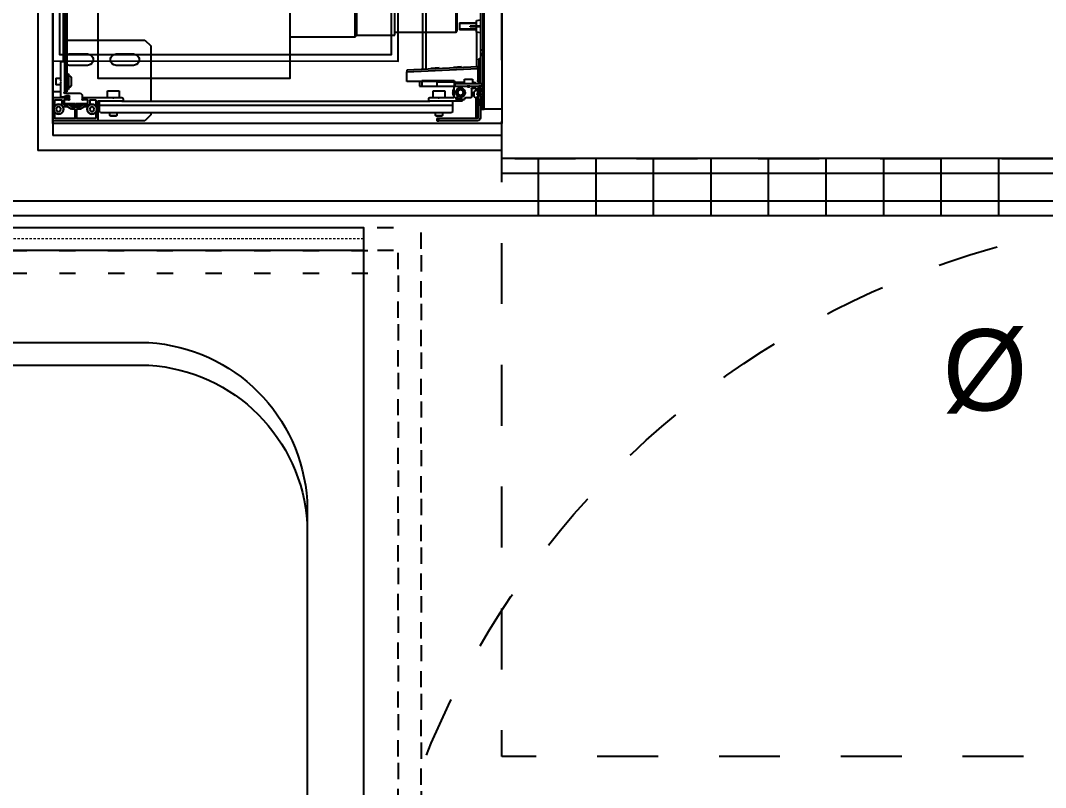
# Model space of a CAD drawing. Header units: centimetres. Extents: x 2648 to 12729, y 1890 to 6224.
# Drawn here: x 9875 to 9964.1, y 3986.7 to 4053.4 of the extents above; entities that cross this region are included whole.
import ezdxf

# ---------------------------------------------------------------- set-up
doc = ezdxf.new("R2010")
doc.units = ezdxf.units.CM
for name, pattern in [('Style de ligne -1', [0.41664, 0.20828, -0.20836]), ('Style de ligne -11', [0.347222, 0.20828, -0.138942]), ('Style de ligne -19', [0.166667, 0.055556, -0.111111]), ('Style de ligne -5', [0.20828, 0.069425, -0.138855]), ('VW-01', [0.41656, 0.20828, -0.20828])]:
    doc.linetypes.add(name, pattern=pattern)
for name, color, linetype in [('B aménagement intérieur', 252, 'Continuous'), ('B faience', 252, 'Style de ligne -11'), ('B Faux plafonds', 9, 'Continuous'), ('B Général', 252, 'Continuous'), ('C ANNOTATIONS-PMR', 252, 'Style de ligne -5'), ('C ANNOTATIONS-prestations', 252, 'Continuous'), ('D SURFACES-shab', 252, 'Continuous'), ('F REMPLISSAGE-vert clair', 252, 'Continuous'), ('F REMPLISSAGE-vert foncé', 252, 'Continuous'), ('F REMPLISSAGE-vert hachurÈ_Hatch', 252, 'Continuous'), ('F REMPLISSAGE-vert hachuré', 252, 'Continuous'), ('MTI900_Alu', 252, 'Continuous')]:
    doc.layers.add(name, color=color, linetype=linetype)
doc.layers.add('prlm-CHAUFF', color=4, linetype='Continuous', lineweight=25)
doc.styles.add('Eurostile (italic)', font='Eurostib.TTF')
pattern_1 = [(-90, (-1e-10, 1.6667), (-5, -3e-10), [])]

# ---------------------------------------------------------------- blocks, each defined once
blk = doc.blocks.new('B 80.Rond 150_PMR')
at = {"layer": 'B Général', "linetype": 'VW-01', "ltscale": 25.4}
blk.add_circle((0, 0), 75, dxfattribs=at)
at = {"layer": 'B Général', "insert": (-61.5, 0), "char_height": 7.059, "attachment_point": 5, "rotation": 90, "line_spacing_factor": 0.894142, "style": 'Eurostile (italic)'}
blk.add_mtext('Ø 150 PMR', dxfattribs=at)
blk = doc.blocks.new('B 80.WC-plan-PMR')
at = {"layer": 'B Général', "linetype": 'Style de ligne -1', "ltscale": 25.4, "flags": 128}
blk.add_lwpolyline([(-114.5, 112.5), (15.5, 112.5), (15.5, 32.5), (-114.5, 32.5)], close=True, dxfattribs=at)
blk = doc.blocks.new('B 80.Groupe-11-1')
at = {"layer": 'B Général', "linetype": 'Style de ligne -19', "ltscale": 25.4, "flags": 128}
for points in [[(-40, -40), (-40, 40), (40, 40), (40, -40)], [(-38, -38), (-38, 38), (38, 38), (38, -38)]]:
    blk.add_lwpolyline(points, close=True, dxfattribs=at)
blk = doc.blocks.new('B 80.Douche pointillée')
at = {"layer": 'B Général'}
blk.add_blockref('B 80.Groupe-11-1', (0, 0), dxfattribs=at)
blk = doc.blocks.new('B 80.Baignoire 75_170')
at = {"layer": 'B faience', "lineweight": 18, "flags": 128}
blk.add_lwpolyline([(-85, 38.5), (-85, -37.5), (86, -37.5)], dxfattribs=at)
at = {"layer": 'B Général', "linetype": 'Continuous', "flags": 128}
blk.add_lwpolyline([(-84, -36.5), (-84, 38.5), (86, 38.5), (86, -36.5)], close=True, dxfattribs=at)
blk.add_lwpolyline([(-74, -17.85), (-74, 19.85, -0.379059), (-60.25, 33.6), (62.5, 33.6, -0.377778), (76, 20.1), (76, -17.85, -0.374545), (62.25, -31.6), (-60.5, -31.6, -0.392593), (-74, -18.1)], format="xyb", close=True, dxfattribs=at)
at = {"layer": 'B Général'}
blk.add_blockref('B 80.Douche pointillée', (-44, 3.5), dxfattribs=at)
blk = doc.blocks.new('B 80.T3 BS 107 (2D)')
at = {"layer": 'F REMPLISSAGE-vert hachurÈ_Hatch', "linetype": 'Continuous'}
h = blk.add_hatch(dxfattribs=at)
h.set_pattern_fill('90-0_5 HYDROFUGE_0_5', color=256, angle=-180, style=0, pattern_type=2)
h.set_pattern_definition(pattern_1)
h.paths.add_polyline_path([(-272.296, 160.181), (-272.296, 161.481), (-410.284, 161.481), (-410.284, 160.181)])
h = blk.add_hatch(dxfattribs=at)
h.set_pattern_fill('90-0_5 HYDROFUGE_0_5', color=256, angle=-180, style=0, pattern_type=2)
h.set_pattern_definition(pattern_1)
h.paths.add_polyline_path([(-272.296, 157.781), (-272.296, 160.181), (-410.284, 160.181), (-410.284, 157.781)])
h = blk.add_hatch(dxfattribs=at)
h.set_pattern_fill('90-0_5 HYDROFUGE_0_5', color=256, angle=-180, style=0, pattern_type=2)
h.set_pattern_definition(pattern_1)
h.paths.add_polyline_path([(-272.296, 156.481), (-272.296, 157.781), (-410.284, 157.781), (-410.284, 156.481)])
at = {"layer": 'B Faux plafonds', "linetype": 'VW-01', "ltscale": 25.4, "flags": 128}
blk.add_lwpolyline([(-102.304, 328.507), (-102.306, 254.518), (-410.284, 254.51), (-410.284, 161.481), (-267.287, 161.481), (-267.287, 34.481), (-143.296, 34.481), (-143.296, 134.498), (-69.137, 134.498), (-69.243, 43.589), (-66.256, 43.589), (-66.256, 43.574), (78.302, 43.577), (78.302, 263.497), (63.302, 263.497), (63.304, 328.507)], close=True, dxfattribs=at)
at = {"layer": 'B Général', "linetype": 'Continuous'}
for p, q in [((-449.284, 254.51), (-449.284, 163.481)), ((-410.284, 163.481), (-449.284, 163.481)), ((-410.284, 161.481), (-410.284, 163.481)), ((-272.296, 161.481), (-410.284, 161.481)), ((-410.284, 156.481), (-498.296, 156.481)), ((-272.296, 156.481), (-410.284, 156.481)), ((-410.284, 156.481), (-410.284, 156.481))]:
    blk.add_line(p, q, dxfattribs=at)
at = {"layer": 'D SURFACES-shab', "lineweight": 18, "flags": 128}
for points in [[(-410.284, 254.51), (-272.296, 254.51), (-272.296, 161.481), (-410.284, 161.481)], [(-498.296, 156.481), (-272.296, 156.481), (-272.296, -55.349), (-498.296, -55.349)]]:
    blk.add_lwpolyline(points, close=True, dxfattribs=at)
at = {"layer": 'F REMPLISSAGE-vert clair'}
for p, q in [((-450.584, 254.51), (-450.584, 162.181)), ((-410.284, 162.181), (-450.584, 162.181)), ((-410.284, 157.781), (-498.296, 157.781))]:
    blk.add_line(p, q, dxfattribs=at)
at = {"layer": 'F REMPLISSAGE-vert foncé'}
for p, q in [((-450.584, 254.51), (-450.584, 162.181)), ((-410.284, 162.181), (-450.584, 162.181)), ((-410.284, 157.781), (-498.296, 157.781))]:
    blk.add_line(p, q, dxfattribs=at)
at = {"layer": 'F REMPLISSAGE-vert foncé', "linetype": 'Continuous'}
for p, q in [((-449.284, 254.51), (-449.284, 163.481)), ((-410.284, 163.481), (-449.284, 163.481)), ((-410.284, 156.481), (-498.296, 156.481))]:
    blk.add_line(p, q, dxfattribs=at)
at = {"layer": 'F REMPLISSAGE-vert hachuré', "linetype": 'Continuous'}
for p, q in [((-272.296, 161.481), (-410.284, 161.481)), ((-272.296, 156.481), (-410.284, 156.481))]:
    blk.add_line(p, q, dxfattribs=at)
at = {"layer": 'F REMPLISSAGE-vert hachuré'}
for p, q in [((-272.296, 160.181), (-410.284, 160.181)), ((-272.296, 157.781), (-410.284, 157.781))]:
    blk.add_line(p, q, dxfattribs=at)
at = {"layer": 'B Général'}
for name, p, rotation in [('B 80.WC-plan-PMR', (-394.784, 222.02), 180), ('B 80.Baignoire 75_170', (-460.796, 71.481), 270), ('B 80.Baignoire 75_170', (-460.784, 69.51), 270)]:
    blk.add_blockref(name, p, dxfattribs=dict(at, rotation=rotation))
at = {"layer": 'C ANNOTATIONS-PMR', "ltscale": 25.4, "rotation": 270}
blk.add_blockref('B 80.Rond 150_PMR', (-347.296, 81.481), dxfattribs=at)
blk = doc.blocks.new('B 80.G 100_80')
at = {"layer": 'B Général', "linetype": 'Continuous'}
blk.add_line((48.52, 43.75), (48.52, -43.75), dxfattribs=at)
at = {"layer": 'B Général', "linetype": 'Continuous', "flags": 128}
blk.add_lwpolyline([(9.5, -45), (9.5, 45), (48.52, 45), (48.52, -45)], close=True, dxfattribs=at)
at = {"layer": 'C ANNOTATIONS-prestations'}
for p, q in [((46.87, 43.75), (46.87, -43.75)), ((46.97, -43.75), (46.97, 43.75)), ((9.5, 42.25), (9.5, -42.25)), ((10.55, 41.05), (10.55, -41.05)), ((10.7, 41), (10.7, -41)), ((10.4, 39.6), (10.4, -39.6)), ((41.65, -40.287), (41.65, 1.325)), ((41.95, -40.274), (41.95, 1.325)), ((46.67, -34.5), (46.67, -38.6)), ((44.82, -36.25), (44.82, -36.85)), ((44.82, -36.25), (46.32, -36.25)), ((46.32, -36.311), (44.82, -36.311)), ((46.32, -36.05), (46.67, -35.98)), ((46.32, -36.55), (46.32, -36.05)), ((46.32, -36.789), (44.82, -36.789)), ((46.32, -36.85), (44.82, -36.85)), ((45.911, -36.55), (45.775, -36.55)), ((45.775, -36.6), (45.775, -36.55)), ((45.911, -36.6), (45.775, -36.6)), ((46.67, -36.55), (45.911, -36.55)), ((45.911, -36.6), (45.911, -36.55)), ((46.67, -36.6), (45.911, -36.6)), ((46.32, -37.05), (46.32, -36.6)), ((46.67, -37.12), (46.32, -37.05)), ((46.35, -40.074), (46.35, -37.056)), ((46.65, -37.116), (46.65, -39.35)), ((10.7, -37.75), (17.5, -37.75)), ((17.5, -37.75), (18, -38.25)), ((18, -38.25), (18, -43.05)), ((11, -38.95), (12.5, -38.95)), ((15, -38.95), (16.5, -38.95)), ((46.67, -38.6), (46.67, -38.932)), ((46.67, -38.6), (46.87, -38.6)), ((46.67, -38.932), (46.67, -39.067)), ((46.87, -38.932), (46.67, -38.932)), ((46.67, -39.067), (46.67, -41.4)), ((46.67, -39.067), (46.87, -39.067)), ((10.2, -41.3), (10.2, -39.63)), ((10.23, -39.6), (10.47, -39.6)), ((10.5, -39.63), (10.5, -42.29)), ((12.5, -39.95), (11, -39.95)), ((16.5, -39.95), (15, -39.95)), ((46.413, -40.071), (40.27, -40.35)), ((46.425, -40.07), (46.413, -40.071)), ((46.413, -40.071), (46.42, -40.221)), ((46.52, -39.45), (46.52, -39.65)), ((46.52, -39.65), (46.52, -41.05)), ((46.62, -39.65), (46.52, -39.65)), ((46.67, -39.35), (46.62, -39.35)), ((46.62, -39.65), (46.62, -39.35)), ((46.62, -39.65), (46.67, -39.65)), ((46.62, -41.05), (46.62, -39.65)), ((10.65, -41.05), (10.75, -40.95)), ((10.7, -40.67), (10.75, -40.67)), ((10.75, -40.67), (10.75, -42.03)), ((10.75, -40.67), (10.85, -40.67)), ((10.85, -40.67), (10.85, -42.03)), ((40.27, -40.5), (46.42, -40.221)), ((40.27, -40.35), (40.27, -40.5)), ((40.27, -41.351), (40.27, -40.5)), ((43.056, -40.173), (42.354, -40.205)), ((42.357, -40.255), (42.354, -40.205)), ((43.056, -40.173), (43.058, -40.223)), ((45.018, -40.084), (44.316, -40.116)), ((44.319, -40.166), (44.316, -40.116)), ((45.018, -40.084), (45.02, -40.134)), ((46.42, -40.221), (46.425, -40.22)), ((46.42, -40.221), (46.42, -41.25)), ((9.75, -41.05), (9.75, -41.65)), ((9.75, -41.05), (10.2, -41.05)), ((10.2, -41.65), (9.75, -41.65)), ((10.25, -41.35), (10.2, -41.3)), ((10.2, -41.4), (10.25, -41.35)), ((10.2, -42.67), (10.2, -41.4)), ((10.5, -41.05), (10.65, -41.05)), ((10.65, -41.65), (10.5, -41.65)), ((10.55, -41.65), (10.55, -42.25)), ((10.65, -41.65), (10.65, -41.05)), ((10.75, -41.75), (10.65, -41.65)), ((10.7, -41.7), (10.7, -42.25)), ((11.08, -41.025), (11.08, -41.675)), ((44.47, -41.36), (40.27, -41.351)), ((41.37, -41.353), (41.37, -41.75)), ((41.37, -41.75), (41.57, -41.75)), ((41.57, -41.25), (44.37, -41.25)), ((41.57, -41.25), (41.57, -41.75)), ((41.57, -41.75), (42.87, -41.75)), ((42.87, -41.4), (42.87, -41.75)), ((44.37, -41.4), (42.87, -41.4)), ((42.87, -41.75), (44.37, -41.75)), ((44.37, -41.25), (44.37, -41.4)), ((44.37, -41.4), (44.37, -41.55)), ((44.37, -41.4), (45.27, -41.4)), ((44.37, -41.55), (44.37, -41.75)), ((44.47, -41.55), (44.37, -41.55)), ((44.37, -41.75), (44.4, -41.75)), ((44.37, -42.72), (44.37, -41.78)), ((44.4, -41.75), (45.508, -41.75)), ((44.472, -41.4), (44.47, -41.36)), ((46.52, -41.55), (44.47, -41.55)), ((44.47, -41.75), (44.47, -41.55)), ((45.27, -41.15), (45.97, -41.15)), ((45.27, -41.55), (45.27, -41.15)), ((45.732, -41.75), (45.508, -41.75)), ((45.529, -41.759), (45.599, -41.829)), ((45.641, -41.829), (45.711, -41.759)), ((45.732, -41.75), (46.84, -41.75)), ((45.97, -41.15), (45.97, -41.55)), ((45.97, -41.4), (46.067, -41.4)), ((46.42, -41.25), (46.52, -41.25)), ((46.52, -41.05), (46.52, -41.25)), ((46.62, -41.05), (46.52, -41.05)), ((46.67, -41.05), (46.62, -41.05)), ((46.62, -41.35), (46.62, -41.05)), ((46.62, -41.35), (46.67, -41.35)), ((46.765, -41.65), (46.87, -41.65)), ((46.84, -41.75), (46.87, -41.75)), ((9.5, -42.78), (9.5, -42.25)), ((10.2, -42.25), (9.5, -42.25)), ((9.53, -42.75), (10.87, -42.75)), ((10.395, -42.7), (10.23, -42.7)), ((10.695, -42.601), (10.405, -42.698)), ((10.55, -42.25), (10.5, -42.25)), ((10.5, -42.35), (11.9, -42.35)), ((10.55, -42.25), (10.7, -42.25)), ((10.75, -42.03), (10.7, -42.03)), ((10.92, -42.6), (10.705, -42.6)), ((10.85, -42.03), (10.75, -42.03)), ((10.95, -42.92), (10.95, -42.63)), ((11.9, -42.35), (12.05, -42.5)), ((12.05, -42.5), (12.05, -42.92)), ((12.13, -42.75), (14.7, -42.75)), ((14.25, -42.15), (15.25, -42.15)), ((14.25, -42.75), (14.25, -42.15)), ((14.7, -42.75), (14.729, -42.779)), ((14.7, -42.75), (14.8, -42.75)), ((14.771, -42.779), (14.8, -42.75)), ((14.8, -42.75), (15.5, -42.75)), ((15.25, -42.15), (15.25, -42.75)), ((42.27, -42.75), (42.958, -42.75)), ((42.55, -42.15), (43.55, -42.15)), ((42.55, -42.75), (42.55, -42.15)), ((42.958, -42.75), (43.082, -42.75)), ((43.082, -42.75), (44.34, -42.75)), ((43.55, -42.15), (43.55, -42.75)), ((44.278, -42.2), (44.22, -42.3)), ((44.22, -42.3), (44.278, -42.4)), ((44.54, -42.87), (44.54, -42.74)), ((44.57, -42.71), (44.68, -42.71)), ((44.71, -42.68), (44.71, -42.657)), ((45.114, -41.95), (44.726, -41.95)), ((44.92, -42.729), (44.92, -42.76)), ((45.87, -41.98), (45.87, -42.66)), ((46.24, -41.95), (45.9, -41.95)), ((46.07, -42.27), (46.09, -42.25)), ((46.07, -42.63), (46.07, -42.27)), ((46.07, -42.293), (46.12, -42.293)), ((46.07, -42.607), (46.12, -42.607)), ((46.09, -42.65), (46.07, -42.63)), ((46.09, -42.65), (46.09, -42.25)), ((46.09, -42.25), (46.12, -42.25)), ((46.12, -42.65), (46.09, -42.65)), ((46.12, -42.654), (46.12, -42.246)), ((46.133, -42.221), (46.257, -42.134)), ((46.257, -42.766), (46.133, -42.679)), ((46.27, -42.109), (46.27, -41.98)), ((46.371, -42.429), (46.411, -42.388)), ((46.411, -42.512), (46.371, -42.471)), ((46.4, -41.98), (46.4, -42.252)), ((46.4, -42.25), (46.45, -42.25)), ((46.4, -42.293), (46.45, -42.293)), ((46.4, -42.607), (46.45, -42.607)), ((46.45, -42.65), (46.4, -42.65)), ((46.4, -42.827), (46.4, -42.653)), ((46.42, -42.28), (46.42, -42.367)), ((46.42, -42.533), (46.42, -42.625)), ((46.72, -41.95), (46.43, -41.95)), ((46.45, -41.95), (46.45, -42.15)), ((46.45, -42.15), (46.45, -44.5)), ((46.45, -42.15), (46.65, -42.15)), ((46.65, -42.15), (46.65, -41.95)), ((46.65, -42.15), (46.65, -44.5)), ((46.65, -42.595), (46.65, -42.31)), ((46.661, -42.249), (46.7, -42.21)), ((46.661, -42.287), (46.661, -42.249)), ((46.661, -42.65), (46.661, -42.618)), ((46.7, -42.69), (46.661, -42.65)), ((46.7, -42.15), (46.7, -42.251)), ((46.72, -42.15), (46.7, -42.15)), ((46.7, -42.654), (46.7, -42.826)), ((46.75, -41.98), (46.75, -42.12)), ((46.821, -42.429), (46.87, -42.379)), ((46.87, -42.521), (46.821, -42.471)), ((46.835, -42.486), (46.835, -42.414)), ((9.5, -44.72), (9.5, -42.78)), ((9.68, -43.467), (9.68, -42.96)), ((9.71, -42.93), (10.24, -42.93)), ((9.885, -43.55), (9.769, -43.75)), ((10.115, -43.55), (9.885, -43.55)), ((10.231, -43.75), (10.115, -43.55)), ((10.27, -42.96), (10.27, -43.306)), ((10.364, -43.53), (10.786, -43.53)), ((10.45, -42.98), (10.45, -43.32)), ((10.87, -42.95), (10.48, -42.95)), ((10.48, -43.35), (10.841, -43.35)), ((10.5, -43.27), (10.5, -42.98)), ((11.45, -43.3), (10.53, -43.3)), ((10.803, -43.535), (11.088, -43.725)), ((10.858, -43.355), (11.142, -43.545)), ((10.87, -42.95), (10.92, -42.95)), ((10.9, -42.78), (10.9, -42.92)), ((11.1, -43.377), (11.1, -43.3)), ((11.1, -43.377), (11.9, -43.377)), ((11.4, -43.55), (11.1, -43.377)), ((11.159, -43.55), (11.841, -43.55)), ((11.177, -43.3), (11.177, -43.421)), ((11.45, -43.3), (11.5, -43.25)), ((11.5, -43.25), (11.55, -43.3)), ((12.47, -43.3), (11.55, -43.3)), ((11.9, -43.377), (11.6, -43.55)), ((11.823, -43.3), (11.823, -43.421)), ((11.858, -43.545), (12.15, -43.35)), ((11.9, -43.3), (11.9, -43.377)), ((11.904, -43.73), (12.197, -43.535)), ((12.08, -42.95), (12.13, -42.95)), ((12.1, -42.92), (12.1, -42.78)), ((12.52, -42.95), (12.13, -42.95)), ((12.15, -43.35), (12.52, -43.35)), ((12.214, -43.53), (12.536, -43.53)), ((12.5, -42.98), (12.5, -43.27)), ((12.55, -43.32), (12.55, -42.98)), ((12.785, -43.55), (12.669, -43.75)), ((12.73, -43.28), (12.73, -42.96)), ((12.76, -42.93), (13.19, -42.93)), ((13.015, -43.55), (12.785, -43.55)), ((13.131, -43.75), (13.015, -43.55)), ((13.22, -42.96), (13.22, -43.467)), ((13.4, -43.08), (13.4, -44.72)), ((15.5, -43.05), (13.43, -43.05)), ((13.55, -43.4), (13.55, -43.05)), ((13.55, -43.4), (44.25, -43.4)), ((13.55, -43.95), (13.55, -43.4)), ((15.5, -43.05), (42.27, -43.05)), ((15.6, -42.85), (15.6, -42.95)), ((42.17, -42.95), (42.17, -42.85)), ((45.028, -43.05), (42.27, -43.05)), ((42.979, -42.759), (42.999, -42.779)), ((43.041, -42.779), (43.061, -42.759)), ((44.25, -43.4), (44.25, -43.05)), ((44.25, -43.95), (44.25, -43.4)), ((44.54, -42.854), (44.566, -42.9)), ((44.99, -42.9), (44.57, -42.9)), ((44.95, -42.79), (44.99, -42.79)), ((45.02, -42.82), (45.02, -42.87)), ((45.321, -42.769), (45.049, -43.041)), ((45.184, -42.906), (45.27, -42.906)), ((45.27, -42.906), (45.328, -42.806)), ((45.77, -42.76), (45.342, -42.76)), ((46.27, -44.52), (46.27, -42.791)), ((46.42, -42.855), (46.42, -44.45)), ((46.65, -43.42), (46.65, -42.885)), ((46.74, -43.45), (46.68, -43.45)), ((46.77, -42.98), (46.77, -43.42)), ((46.77, -43.78), (46.77, -42.98)), ((46.77, -42.98), (46.87, -42.98)), ((46.84, -42.95), (46.8, -42.95)), ((9.68, -44.54), (9.68, -44.033)), ((9.769, -43.75), (9.885, -43.95)), ((9.885, -43.95), (10.115, -43.95)), ((10.115, -43.95), (10.231, -43.75)), ((11.105, -43.73), (11.41, -43.73)), ((11.44, -44.54), (11.44, -43.76)), ((11.56, -43.76), (11.56, -44.54)), ((11.59, -43.73), (11.904, -43.73)), ((12.669, -43.75), (12.785, -43.95)), ((12.785, -43.95), (13.015, -43.95)), ((13.015, -43.95), (13.131, -43.75)), ((13.22, -44.033), (13.22, -44.54)), ((13.65, -44.05), (13.55, -43.95)), ((13.65, -44.05), (44.15, -44.05)), ((14.45, -44.3), (14.45, -44.05)), ((14.45, -44.3), (15.05, -44.3)), ((14.5, -44.35), (14.45, -44.3)), ((15, -44.35), (14.5, -44.35)), ((15.05, -44.3), (15, -44.35)), ((15.05, -44.05), (15.05, -44.3)), ((18, -44.25), (17.5, -44.75)), ((18, -44.05), (18, -44.25)), ((42.75, -44.3), (42.75, -44.05)), ((42.75, -44.3), (43.35, -44.3)), ((42.8, -44.35), (42.75, -44.3)), ((43.3, -44.35), (42.8, -44.35)), ((43.35, -44.3), (43.3, -44.35)), ((43.35, -44.05), (43.35, -44.3)), ((44.25, -43.95), (44.15, -44.05)), ((46.97, -43.78), (46.77, -43.78)), ((46.87, -43.75), (46.97, -43.75)), ((46.97, -43.75), (46.97, -43.78)), ((47.42, -43.75), (46.97, -43.75)), ((48.52, -43.75), (47.42, -43.75)), ((9.5, -44.75), (9.5, -44.72)), ((9.53, -44.75), (9.5, -44.75)), ((13.37, -44.75), (9.53, -44.75)), ((11.41, -44.57), (9.71, -44.57)), ((13.19, -44.57), (11.59, -44.57)), ((17.5, -44.75), (13.37, -44.75)), ((43.05, -44.55), (42.85, -44.55)), ((42.85, -44.55), (42.85, -44.75)), ((42.85, -44.75), (43.05, -44.75)), ((46.4, -44.55), (43.05, -44.55)), ((43.05, -44.75), (43.05, -44.55)), ((46.4, -44.75), (43.05, -44.75)), ((46.32, -44.55), (46.3, -44.55))]:
    blk.add_line(p, q, dxfattribs=at)
at = {"layer": 'C ANNOTATIONS-prestations', "flags": 128}
for points in [[(10.7, -39.05, -0.080612), (10.842, -38.976, -0.080612), (11, -38.95)], [(12.5, -38.95, -0.414214), (13, -39.45, -0.414214), (12.5, -39.95)], [(15, -39.95, -0.414214), (14.5, -39.45, -0.414214), (15, -38.95)], [(16.5, -38.95, -0.414214), (17, -39.45, -0.414214), (16.5, -39.95)], [(10.2, -39.63, -0.198912), (10.209, -39.609, -0.198912), (10.23, -39.6)], [(10.47, -39.6, -0.198912), (10.491, -39.609, -0.198912), (10.5, -39.63)], [(11, -39.95, -0.080612), (10.842, -39.924, -0.080612), (10.7, -39.85)], [(46.52, -39.97, -0.193016), (46.492, -40.039, -0.193016), (46.425, -40.07)], [(46.52, -39.45, -0.198912), (46.549, -39.379, -0.198912), (46.62, -39.35)], [(10.85, -40.827, -0.218554), (11.01, -40.873, -0.218554), (11.08, -41.025)], [(10.85, -40.826, -0.003145), (10.853, -40.826, -0.003145), (10.855, -40.826)], [(11.08, -41.675, -0.218554), (11.01, -41.827, -0.218554), (10.85, -41.873)], [(44.37, -41.78, -0.198912), (44.379, -41.759, -0.198912), (44.4, -41.75)], [(45.508, -41.75, -0.098491), (45.519, -41.752, -0.098491), (45.529, -41.759)], [(45.641, -41.829, -0.198912), (45.62, -41.837, -0.198912), (45.599, -41.829)], [(45.711, -41.759, -0.098491), (45.721, -41.752, -0.098491), (45.732, -41.75)], [(46.067, -41.4, -0.109774), (46.151, -41.419, -0.109774), (46.22, -41.472)], [(46.302, -41.55, -0.028434), (46.259, -41.513, -0.028434), (46.22, -41.472)], [(46.663, -41.445, -0.227222), (46.495, -41.406, -0.227222), (46.42, -41.25)], [(46.62, -41.35, -0.198912), (46.549, -41.321, -0.198912), (46.52, -41.25)], [(46.87, -41.4, -0.198912), (46.767, -41.647, -0.198912), (46.52, -41.75)], [(46.67, -41.4, -0.198912), (46.626, -41.506, -0.198912), (46.52, -41.55)], [(46.84, -41.75, -0.198912), (46.861, -41.759, -0.198912), (46.87, -41.78)], [(9.5, -42.78, -0.198912), (9.509, -42.759, -0.198912), (9.53, -42.75)], [(10.23, -42.7, -0.198912), (10.209, -42.691, -0.198912), (10.2, -42.67)], [(10.405, -42.698, -0.040241), (10.4, -42.7, -0.040241), (10.395, -42.7)], [(10.5, -42.35, -0.414214), (10.47, -42.32, -0.414214), (10.5, -42.29)], [(10.695, -42.601, -0.040241), (10.7, -42.6, -0.040241), (10.705, -42.6)], [(10.855, -41.873, -0.003145), (10.853, -41.874, -0.003145), (10.85, -41.874)], [(10.87, -42.75, -0.198912), (10.891, -42.759, -0.198912), (10.9, -42.78)], [(10.92, -42.6, -0.198912), (10.941, -42.609, -0.198912), (10.95, -42.63)], [(12.1, -42.78, -0.198912), (12.109, -42.759, -0.198912), (12.13, -42.75)], [(15.5, -42.75, -0.198912), (15.571, -42.779, -0.198912), (15.6, -42.85)], [(42.17, -42.85, -0.198912), (42.199, -42.779, -0.198912), (42.27, -42.75)], [(42.958, -42.75, -0.098491), (42.969, -42.752, -0.098491), (42.979, -42.759)], [(43.061, -42.759, -0.098491), (43.071, -42.752, -0.098491), (43.082, -42.75)], [(44.37, -42.646, -0.14145), (44.27, -42.3, -0.14145), (44.37, -41.954)], [(44.37, -42.54, -0.103148), (44.32, -42.3, -0.103148), (44.37, -42.06)], [(44.37, -42.72, -0.198912), (44.361, -42.741, -0.198912), (44.34, -42.75)], [(44.697, -42.632, -0.366532), (44.556, -42.134, -0.366532), (45.023, -41.913, -0.366532), (45.318, -42.338, -0.366532), (44.948, -42.699)], [(44.54, -42.74, -0.198912), (44.549, -42.719, -0.198912), (44.57, -42.71)], [(44.71, -42.68, -0.198912), (44.701, -42.701, -0.198912), (44.68, -42.71)], [(44.697, -42.632, -0.122946), (44.706, -42.643, -0.122946), (44.71, -42.657)], [(44.92, -42.7, -0.074153), (44.803, -42.683, -0.074153), (44.697, -42.632)], [(44.92, -42.729, -0.189855), (44.928, -42.708, -0.189855), (44.948, -42.699)], [(44.948, -42.699, -0.008728), (44.934, -42.7, -0.008728), (44.92, -42.7)], [(45.87, -42.66, -0.198912), (45.841, -42.731, -0.198912), (45.77, -42.76)], [(45.87, -41.98, -0.198912), (45.879, -41.959, -0.198912), (45.9, -41.95)], [(46.12, -42.246, -0.120588), (46.123, -42.232, -0.120588), (46.133, -42.221)], [(46.133, -42.679, -0.120588), (46.123, -42.668, -0.120588), (46.12, -42.654)], [(46.24, -41.95, -0.198912), (46.261, -41.959, -0.198912), (46.27, -41.98)], [(46.27, -42.109, -0.120588), (46.267, -42.123, -0.120588), (46.257, -42.134)], [(46.371, -42.471, -0.198912), (46.362, -42.45, -0.198912), (46.371, -42.429)], [(46.4, -41.98, -0.198912), (46.409, -41.959, -0.198912), (46.43, -41.95)], [(46.42, -42.28, -0.155096), (46.406, -42.269, -0.155096), (46.4, -42.252)], [(46.4, -42.653, -0.155096), (46.406, -42.636, -0.155096), (46.42, -42.625)], [(46.42, -42.367, -0.098491), (46.418, -42.378, -0.098491), (46.411, -42.388)], [(46.411, -42.512, -0.098491), (46.418, -42.522, -0.098491), (46.42, -42.533)], [(46.661, -42.249, -0.013224), (46.655, -42.25, -0.013224), (46.65, -42.25)], [(46.65, -42.31, -0.17724), (46.657, -42.291, -0.17724), (46.675, -42.28)], [(46.675, -42.625, -0.17724), (46.657, -42.614, -0.17724), (46.65, -42.595)], [(46.65, -42.65, -0.013224), (46.655, -42.65, -0.013224), (46.661, -42.65)], [(46.7, -42.251, -0.17724), (46.693, -42.27, -0.17724), (46.675, -42.28)], [(46.675, -42.625, -0.17724), (46.693, -42.635, -0.17724), (46.7, -42.654)], [(46.72, -41.95, -0.198912), (46.741, -41.959, -0.198912), (46.75, -41.98)], [(46.75, -42.12, -0.198912), (46.741, -42.141, -0.198912), (46.72, -42.15)], [(46.821, -42.471, -0.198912), (46.812, -42.45, -0.198912), (46.821, -42.429)], [(9.68, -42.96, -0.198912), (9.689, -42.939, -0.198912), (9.71, -42.93)], [(9.68, -43.47, -0.01196), (9.68, -43.469, -0.01196), (9.68, -43.467)], [(10.27, -43.306, -0.123554), (10.258, -43.354, -0.123554), (10.225, -43.39)], [(10.24, -42.93, -0.198912), (10.261, -42.939, -0.198912), (10.27, -42.96)], [(10.45, -42.98, -0.198912), (10.459, -42.959, -0.198912), (10.48, -42.95)], [(10.48, -43.35, -0.198912), (10.459, -43.341, -0.198912), (10.45, -43.32)], [(10.5, -42.98, -0.198912), (10.509, -42.959, -0.198912), (10.53, -42.95)], [(10.53, -43.3, -0.198912), (10.509, -43.291, -0.198912), (10.5, -43.27)], [(10.786, -43.53, -0.073633), (10.795, -43.531, -0.073633), (10.803, -43.535)], [(10.841, -43.35, -0.073633), (10.85, -43.351, -0.073633), (10.858, -43.355)], [(10.9, -42.92, -0.198912), (10.891, -42.941, -0.198912), (10.87, -42.95)], [(10.95, -42.92, -0.198912), (10.941, -42.941, -0.198912), (10.92, -42.95)], [(11.159, -43.55, -0.073633), (11.15, -43.549, -0.073633), (11.142, -43.545)], [(11.858, -43.545, -0.073633), (11.85, -43.549, -0.073633), (11.841, -43.55)], [(12.08, -42.95, -0.198912), (12.059, -42.941, -0.198912), (12.05, -42.92)], [(12.13, -42.95, -0.198912), (12.109, -42.941, -0.198912), (12.1, -42.92)], [(12.197, -43.535, -0.073633), (12.205, -43.531, -0.073633), (12.214, -43.53)], [(12.47, -42.95, -0.198912), (12.491, -42.959, -0.198912), (12.5, -42.98)], [(12.5, -43.27, -0.198912), (12.491, -43.291, -0.198912), (12.47, -43.3)], [(12.52, -42.95, -0.198912), (12.541, -42.959, -0.198912), (12.55, -42.98)], [(12.55, -43.32, -0.198912), (12.541, -43.341, -0.198912), (12.52, -43.35)], [(12.73, -42.96, -0.198912), (12.739, -42.939, -0.198912), (12.76, -42.93)], [(12.758, -43.349, -0.095961), (12.737, -43.317, -0.095961), (12.73, -43.28)], [(13.19, -42.93, -0.198912), (13.211, -42.939, -0.198912), (13.22, -42.96)], [(13.22, -43.467, -0.01196), (13.22, -43.469, -0.01196), (13.22, -43.47)], [(13.4, -43.08, -0.198912), (13.409, -43.059, -0.198912), (13.43, -43.05)], [(14.771, -42.779, -0.198912), (14.75, -42.787, -0.198912), (14.729, -42.779)], [(15.6, -42.95, -0.198912), (15.571, -43.021, -0.198912), (15.5, -43.05)], [(42.27, -43.05, -0.198912), (42.199, -43.021, -0.198912), (42.17, -42.95)], [(43.041, -42.779, -0.198912), (43.02, -42.787, -0.198912), (42.999, -42.779)], [(44.92, -42.9, -0.085942), (44.718, -42.865, -0.085942), (44.54, -42.764)], [(44.67, -42.9, -0.02871), (44.603, -42.867, -0.02871), (44.54, -42.827)], [(44.57, -42.9, -0.198912), (44.549, -42.891, -0.198912), (44.54, -42.87)], [(44.95, -42.79, -0.198912), (44.929, -42.781, -0.198912), (44.92, -42.76)], [(45.009, -42.893, -0.018566), (44.965, -42.898, -0.018566), (44.92, -42.9)], [(44.99, -42.79, -0.198912), (45.011, -42.799, -0.198912), (45.02, -42.82)], [(45.02, -42.87, -0.198912), (45.011, -42.891, -0.198912), (44.99, -42.9)], [(45.049, -43.041, -0.098491), (45.039, -43.048, -0.098491), (45.028, -43.05)], [(45.379, -42.76, -0.041018), (45.298, -42.829, -0.041018), (45.207, -42.883)], [(45.321, -42.769, -0.098491), (45.331, -42.762, -0.098491), (45.342, -42.76)], [(46.257, -42.766, -0.120588), (46.267, -42.777, -0.120588), (46.27, -42.791)], [(46.42, -42.855, -0.155096), (46.406, -42.844, -0.155096), (46.4, -42.827)], [(46.65, -42.885, -0.17724), (46.657, -42.866, -0.17724), (46.675, -42.855)], [(46.68, -43.45, -0.198912), (46.659, -43.441, -0.198912), (46.65, -43.42)], [(46.7, -42.826, -0.17724), (46.693, -42.845, -0.17724), (46.675, -42.855)], [(46.77, -43.42, -0.198912), (46.761, -43.441, -0.198912), (46.74, -43.45)], [(46.77, -42.98, -0.198912), (46.779, -42.959, -0.198912), (46.8, -42.95)], [(46.87, -42.92, -0.198912), (46.861, -42.941, -0.198912), (46.84, -42.95)], [(9.68, -44.033, -0.01196), (9.68, -44.031, -0.01196), (9.68, -44.03)], [(11.105, -43.73, -0.073633), (11.096, -43.729, -0.073633), (11.088, -43.725)], [(11.41, -43.73, -0.198912), (11.431, -43.739, -0.198912), (11.44, -43.76)], [(11.56, -43.76, -0.198912), (11.569, -43.739, -0.198912), (11.59, -43.73)], [(13.22, -44.03, -0.01196), (13.22, -44.031, -0.01196), (13.22, -44.033)], [(46.3, -44.55, -0.198912), (46.279, -44.541, -0.198912), (46.27, -44.52)], [(46.42, -44.45, -0.198912), (46.391, -44.521, -0.198912), (46.32, -44.55)], [(46.65, -44.5, -0.198912), (46.577, -44.677, -0.198912), (46.4, -44.75)], [(46.45, -44.5, -0.198912), (46.435, -44.535, -0.198912), (46.4, -44.55)], [(9.53, -44.75, -0.198912), (9.509, -44.741, -0.198912), (9.5, -44.72)], [(9.71, -44.57, -0.198912), (9.689, -44.561, -0.198912), (9.68, -44.54)], [(11.44, -44.54, -0.198912), (11.431, -44.561, -0.198912), (11.41, -44.57)], [(11.59, -44.57, -0.198912), (11.569, -44.561, -0.198912), (11.56, -44.54)], [(13.22, -44.54, -0.198912), (13.211, -44.561, -0.198912), (13.19, -44.57)], [(13.4, -44.72, -0.198912), (13.391, -44.741, -0.198912), (13.37, -44.75)]]:
    blk.add_lwpolyline(points, format="xyb", dxfattribs=at)
at = {"layer": 'C ANNOTATIONS-prestations'}
for centre, radius in [((44.92, -42.3), 0.35), ((44.92, -42.3), 0.3), ((44.92, -42.3), 0.25), ((10, -43.75), 0.425), ((12.9, -43.75), 0.425)]:
    blk.add_circle(centre, radius, dxfattribs=at)
for points, knots in [([(46.425, -40.22), (46.423, -40.181), (46.422, -40.129), (46.422, -40.102), (46.422, -40.083), (46.423, -40.074), (46.424, -40.072), (46.424, -40.07), (46.424, -40.07), (46.424, -40.07), (46.425, -40.07)], [0, 0, 0, 1, 2, 3, 4, 5, 6, 7, 7, 8, 8, 8]), ([(46.52, -39.97), (46.52, -40.004), (46.513, -40.068), (46.501, -40.117), (46.491, -40.146), (46.48, -40.171), (46.467, -40.191), (46.457, -40.203), (46.447, -40.212), (46.433, -40.219), (46.426, -40.22), (46.425, -40.22), (46.425, -40.22)], [0, 0, 0, 1, 2, 3, 4, 5, 6, 7, 8, 9, 9, 10, 10, 10])]:
    blk.add_open_spline(points, degree=2, knots=knots, dxfattribs=at)
blk = doc.blocks.new('xi.uta-yzen-d')
at = {"layer": 'prlm-CHAUFF', "ltscale": 50}
for p, q in [((20.9, 35.02), (36.5, 35.02)), ((21, 35.12), (36.4, 35.12)), ((36.5, 29.72), (36.5, 35.02)), ((36.75, 29.72), (20.65, 29.72)), ((36.75, 26.42), (36.75, 29.72)), ((36.9, 26.27), (20.5, 26.27)), ((36.75, 26.42), (20.65, 26.42)), ((36.9, 26.27), (36.75, 26.42)), ((36.9, 20.62), (36.9, 26.27))]:
    blk.add_line(p, q, dxfattribs=at)
for points in [[(0, 30), (0, 0), (39, 0), (39, 30)], [(0.571, 29.429), (0.571, 0.571), (38.429, 0.571), (38.429, 29.429)], [(-40.5, 20.62), (-40.5, 3.9), (40.5, 3.9), (40.5, 20.62)]]:
    blk.add_lwpolyline(points, close=True, dxfattribs=at)
blk.add_arc((36.4, 35.02), 0.1, 0, 90, dxfattribs=at)
blk = doc.blocks.new('B 70.MTI900_Alu_390')
at = {"layer": 'MTI900_Alu', "color": 1, "linetype": 'Continuous'}
for p, q in [((-4.225, 0), (4.225, 0)), ((4.278, 0), (4.225, 0)), ((4.225, -0.07), (4.225, 0)), ((4.472, 0), (4.278, 0)), ((4.475, 0), (4.472, 0)), ((4.475, -0.003), (4.475, 0)), ((3.96, -0.073), (3.96, -0.097)), ((4.13, -0.07), (3.963, -0.07)), ((4.105, -0.025), (4.165, -0.025)), ((4.105, -0.025), (4.105, -0.07)), ((4.135, -0.075), (4.13, -0.07)), ((4.14, -0.07), (4.135, -0.075)), ((4.267, -0.07), (4.14, -0.07)), ((4.165, -0.07), (4.165, -0.025)), ((4.27, -0.0895), (4.27, -0.073)), ((4.275, -0.003), (4.275, -0.137)), ((4.293, -0.021), (4.293, -0.074)), ((4.3467, -0.018), (4.296, -0.018)), ((4.296, -0.077), (4.3306, -0.077)), ((4.353, -0.0864), (4.353, -0.1286)), ((4.355, -0.0385), (4.375, -0.0269)), ((4.355, -0.0615), (4.355, -0.0385)), ((4.375, -0.0731), (4.355, -0.0615)), ((4.375, -0.0269), (4.395, -0.0385)), ((4.395, -0.0615), (4.375, -0.0731)), ((4.395, -0.0385), (4.395, -0.0615)), ((4.454, -0.018), (4.4033, -0.018)), ((4.457, -0.191), (4.457, -0.021)), ((4.475, -0.387), (4.475, -0.003)), ((-4.105, -0.105), (4.105, -0.105)), ((-4.1, -0.12), (4.1, -0.12)), ((-3.96, -0.09), (3.96, -0.09)), ((3.775, -0.12), (3.775, -0.8)), ((3.895, -0.15), (3.895, -0.3)), ((3.963, -0.1), (4.229, -0.1)), ((3.995, -0.3), (3.995, -0.15)), ((4.067, -0.12), (4.067, -0.125)), ((4.067, -0.125), (4.203, -0.125)), ((4.067, -0.125), (4.067, -0.135)), ((4.067, -0.135), (4.203, -0.135)), ((4.105, -0.115), (4.095, -0.125)), ((4.1025, -0.158), (4.1675, -0.158)), ((4.105, -0.1), (4.105, -0.115)), ((4.165, -0.115), (4.105, -0.115)), ((4.165, -0.115), (4.165, -0.1)), ((4.165, -0.105), (4.225, -0.105)), ((4.175, -0.125), (4.165, -0.115)), ((4.17, -0.12), (4.225, -0.12)), ((4.203, -0.125), (4.203, -0.12)), ((4.203, -0.135), (4.203, -0.125)), ((4.225, -0.105), (4.225, -0.1)), ((4.225, -0.105), (4.225, -0.12)), ((4.235, -0.1), (4.235, -0.24)), ((4.26, -0.142), (4.26, -0.1205)), ((4.2602, -0.1195), (4.2698, -0.0905)), ((4.292, -0.145), (4.263, -0.145)), ((4.278, -0.14), (4.292, -0.14)), ((4.295, -0.137), (4.295, -0.098)), ((4.295, -0.137), (4.295, -0.142)), ((4.298, -0.095), (4.332, -0.095)), ((4.327, -0.1), (4.298, -0.1)), ((4.33, -0.195), (4.33, -0.103)), ((4.3377, -0.16), (4.33, -0.16)), ((4.33, -0.1677), (4.3421, -0.1677)), ((4.335, -0.098), (4.335, -0.1341)), ((4.3355, -0.1358), (4.3545, -0.1642)), ((4.3377, -0.16), (4.3377, -0.24)), ((4.355, -0.19), (4.3377, -0.16)), ((4.3535, -0.1303), (4.3725, -0.1588)), ((4.355, -0.1659), (4.355, -0.2341)), ((4.373, -0.1605), (4.373, -0.191)), ((4.235, -0.24), (4.25, -0.255)), ((4.25, -0.255), (4.292, -0.255)), ((4.275, -0.263), (4.275, -0.52)), ((4.292, -0.26), (4.278, -0.26)), ((4.295, -0.258), (4.295, -0.263)), ((4.295, -0.302), (4.295, -0.263)), ((4.33, -0.195), (4.325, -0.2)), ((4.325, -0.2), (4.33, -0.205)), ((4.33, -0.297), (4.33, -0.205)), ((4.33, -0.2323), (4.3421, -0.2323)), ((4.33, -0.24), (4.3377, -0.24)), ((4.3545, -0.2358), (4.335, -0.265)), ((4.335, -0.265), (4.335, -0.302)), ((4.3377, -0.24), (4.355, -0.21)), ((4.373, -0.2404), (4.3535, -0.2697)), ((4.373, -0.209), (4.373, -0.2404)), ((4.454, -0.194), (4.376, -0.194)), ((4.376, -0.206), (4.454, -0.206)), ((4.457, -0.369), (4.457, -0.209)), ((4.293, -0.326), (4.293, -0.369)), ((4.328, -0.323), (4.296, -0.323)), ((4.298, -0.3), (4.327, -0.3)), ((4.332, -0.305), (4.298, -0.305)), ((4.353, -0.2714), (4.353, -0.3036)), ((4.355, -0.3285), (4.375, -0.3169)), ((4.355, -0.3515), (4.355, -0.3285)), ((4.375, -0.3631), (4.355, -0.3515)), ((4.375, -0.3169), (4.395, -0.3285)), ((4.395, -0.3515), (4.375, -0.3631)), ((4.395, -0.3285), (4.395, -0.3515)), ((4.296, -0.372), (4.3467, -0.372)), ((4.305, -0.6), (4.305, -0.393)), ((4.34, -0.405), (4.305, -0.405)), ((4.308, -0.39), (4.472, -0.39)), ((4.34, -0.405), (4.34, -3.475)), ((4.395, -0.405), (4.34, -0.405)), ((4.405, -0.415), (4.395, -0.405)), ((4.4033, -0.372), (4.454, -0.372)), ((4.405, -0.415), (4.405, -3.465)), ((4.475, -0.8), (4.475, -0.387)), ((4.215, -0.475), (4.215, -0.575)), ((4.275, -0.475), (4.215, -0.475)), ((4.275, -0.52), (4.2779, -0.5229)), ((4.275, -0.52), (4.275, -0.53)), ((4.2779, -0.5271), (4.275, -0.53)), ((4.275, -0.53), (4.275, -0.6)), ((4.43, -0.495), (4.405, -0.495)), ((4.43, -0.495), (4.43, -0.555)), ((4.435, -0.5), (4.43, -0.495)), ((4.435, -0.55), (4.435, -0.5)), ((3.895, -0.55), (3.895, -0.7)), ((3.995, -0.7), (3.995, -0.55)), ((4.215, -0.575), (4.275, -0.575)), ((4.285, -0.61), (4.295, -0.61)), ((4.305, -0.6), (4.305, -3.277)), ((4.405, -0.555), (4.43, -0.555)), ((4.43, -0.555), (4.435, -0.55)), ((3.775, -0.8), (3.825, -0.85)), ((4.425, -0.85), (4.475, -0.8)), ((3.825, -0.85), (4.305, -0.85)), ((4.405, -0.85), (4.425, -0.85)), ((4.0071, -3.6913), (4.035, -3.077)), ((4.05, -3.077), (4.0221, -3.692)), ((4.035, -3.077), (4.05, -3.077)), ((4.1351, -3.077), (4.05, -3.077)), ((4.136, -3.497), (4.1351, -3.077)), ((4.1353, -3.187), (4.175, -3.187)), ((4.175, -3.187), (4.175, -3.207)), ((4.0287, -3.215), (-0.1325, -3.215)), ((4.0274, -3.245), (-0.1325, -3.245)), ((4.0173, -3.3556), (4.0205, -3.2854)), ((4.0255, -3.2857), (4.0205, -3.2854)), ((4.125, -3.207), (4.125, -3.487)), ((4.125, -3.207), (4.175, -3.207)), ((4.175, -3.207), (4.175, -3.337)), ((4.275, -3.277), (4.275, -3.3458)), ((4.295, -3.267), (4.285, -3.267)), ((4.305, -3.5528), (4.305, -3.277)), ((4.0173, -3.3556), (4.0223, -3.3558)), ((4.14, -3.337), (4.175, -3.337)), ((4.14, -3.487), (4.14, -3.337)), ((4.175, -3.337), (4.175, -3.487)), ((4.215, -3.305), (4.215, -3.405)), ((4.275, -3.305), (4.215, -3.305)), ((4.275, -3.3458), (4.275, -3.3582)), ((4.275, -3.3582), (4.275, -3.484)), ((4.2759, -3.3479), (4.2779, -3.3499)), ((4.2779, -3.3541), (4.2759, -3.3561)), ((4.43, -3.325), (4.405, -3.325)), ((4.43, -3.325), (4.43, -3.385)), ((4.435, -3.33), (4.43, -3.325)), ((4.43, -3.385), (4.435, -3.38)), ((4.435, -3.38), (4.435, -3.33)), ((4.455, -3.355), (4.455, -3.335)), ((4.455, -3.335), (4.475, -3.335)), ((4.455, -3.69), (4.455, -3.355)), ((4.475, -3.355), (4.455, -3.355)), ((4.475, -3.335), (4.475, -3.355)), ((4.475, -3.69), (4.475, -3.355)), ((4.215, -3.405), (4.275, -3.405)), ((4.22, -3.4778), (4.23, -3.472)), ((4.23, -3.472), (4.24, -3.4778)), ((4.395, -3.475), (4.405, -3.465)), ((4.405, -3.385), (4.43, -3.385)), ((3.625, -3.532), (3.685, -3.532)), ((3.625, -3.532), (3.625, -3.682)), ((3.6311, -3.682), (3.6311, -3.532)), ((3.6789, -3.682), (3.6789, -3.532)), ((3.685, -3.682), (3.685, -3.532)), ((4.0084, -3.5518), (4.0116, -3.4816)), ((4.0084, -3.5518), (4.0134, -3.552)), ((4.0166, -3.4819), (4.0116, -3.4816)), ((4.125, -3.487), (4.14, -3.487)), ((4.14, -3.4972), (4.136, -3.497)), ((4.14, -3.487), (4.155, -3.487)), ((4.14, -3.487), (4.14, -3.577)), ((4.155, -3.487), (4.175, -3.487)), ((4.155, -3.497), (4.155, -3.487)), ((4.155, -3.702), (4.155, -3.497)), ((4.175, -3.497), (4.155, -3.497)), ((4.175, -3.487), (4.175, -3.49)), ((4.175, -3.49), (4.175, -3.6008)), ((4.272, -3.487), (4.178, -3.487)), ((4.195, -3.5614), (4.195, -3.5226)), ((4.268, -3.521), (4.2657, -3.521)), ((4.271, -3.507), (4.271, -3.518)), ((4.2729, -3.542), (4.276, -3.542)), ((4.287, -3.504), (4.274, -3.504)), ((4.2769, -3.5821), (4.3041, -3.5549)), ((4.279, -3.545), (4.279, -3.549)), ((4.282, -3.552), (4.287, -3.552)), ((4.2854, -3.504), (4.29, -3.5066)), ((4.29, -3.549), (4.29, -3.507)), ((4.34, -3.475), (4.305, -3.475)), ((4.395, -3.475), (4.34, -3.475)), ((3.655, -3.6411), (3.655, -3.6275)), ((3.66, -3.6275), (3.655, -3.6275)), ((3.655, -3.717), (3.655, -3.6411)), ((3.66, -3.6411), (3.655, -3.6411)), ((3.66, -3.6411), (3.66, -3.6275)), ((3.66, -3.717), (3.66, -3.6411)), ((4.115, -3.577), (4.115, -3.647)), ((4.155, -3.577), (4.115, -3.577)), ((4.115, -3.647), (4.155, -3.647)), ((4.14, -3.647), (4.14, -3.6567)), ((4.175, -3.6232), (4.175, -3.6008)), ((4.175, -3.6232), (4.175, -3.734)), ((4.1759, -3.6029), (4.1829, -3.6099)), ((4.1829, -3.6141), (4.1759, -3.6211)), ((4.195, -3.674), (4.195, -3.64)), ((4.198, -3.637), (4.266, -3.637)), ((4.276, -3.627), (4.276, -3.5842)), ((4.2906, -3.577), (4.2806, -3.5828)), ((4.2906, -3.5684), (4.2906, -3.577)), ((-4.375, -3.737), (4.375, -3.737)), ((3.45, -3.717), (3.86, -3.717)), ((3.605, -3.682), (3.598, -3.717)), ((3.655, -3.682), (3.605, -3.682)), ((3.705, -3.682), (3.66, -3.682)), ((3.712, -3.717), (3.705, -3.682)), ((4.0074, -3.685), (3.7056, -3.685)), ((3.7116, -3.715), (3.935, -3.715)), ((3.86, -3.717), (3.8932, -3.717)), ((3.86, -3.717), (3.86, -3.737)), ((3.8932, -3.717), (3.9067, -3.717)), ((3.8932, -3.737), (3.8932, -3.717)), ((3.9067, -3.717), (4.14, -3.717)), ((3.9067, -3.717), (3.9067, -3.737)), ((3.935, -3.717), (3.935, -3.712)), ((3.965, -3.712), (3.935, -3.712)), ((3.945, -3.702), (3.965, -3.702)), ((3.965, -3.702), (4.105, -3.702)), ((3.965, -3.712), (3.965, -3.702)), ((3.965, -3.712), (3.965, -3.717)), ((4.105, -3.712), (3.965, -3.712)), ((4.007, -3.6925), (4.0071, -3.6913)), ((4.0071, -3.6913), (4.0221, -3.692)), ((4.0221, -3.692), (4.022, -3.6925)), ((4.0221, -3.692), (4.125, -3.692)), ((4.105, -3.702), (4.125, -3.702)), ((4.105, -3.712), (4.105, -3.702)), ((4.105, -3.717), (4.105, -3.712)), ((4.135, -3.712), (4.105, -3.712)), ((4.125, -3.692), (4.125, -3.702)), ((4.135, -3.712), (4.135, -3.717)), ((4.165, -3.7265), (4.165, -3.737)), ((4.175, -3.734), (4.175, -3.737)), ((4.195, -3.722), (4.195, -3.693)), ((4.195, -3.695), (4.215, -3.695)), ((4.215, -3.715), (4.195, -3.715)), ((4.2109, -3.677), (4.198, -3.677)), ((4.198, -3.69), (4.2252, -3.69)), ((4.198, -3.725), (4.212, -3.725)), ((4.2221, -3.6633), (4.2134, -3.6757)), ((4.215, -3.695), (4.45, -3.695)), ((4.215, -3.695), (4.215, -3.715)), ((4.215, -3.715), (4.45, -3.715)), ((4.215, -3.72), (4.2251, -3.72)), ((4.215, -3.722), (4.215, -3.72)), ((4.2249, -3.7161), (4.221, -3.72)), ((4.2654, -3.662), (4.2246, -3.662)), ((4.2287, -3.7161), (4.2249, -3.7161)), ((4.227, -3.657), (4.225, -3.659)), ((4.265, -3.659), (4.225, -3.659)), ((4.225, -3.659), (4.225, -3.662)), ((4.225, -3.69), (4.225, -3.695)), ((4.263, -3.657), (4.227, -3.657)), ((4.228, -3.692), (4.2367, -3.692)), ((4.2293, -3.657), (4.2293, -3.662)), ((4.2293, -3.69), (4.2293, -3.695)), ((4.2595, -3.715), (4.231, -3.715)), ((4.2429, -3.7321), (4.2379, -3.737)), ((4.2429, -3.6871), (4.2388, -3.6911)), ((4.2486, -3.7335), (4.2414, -3.7335)), ((4.2512, -3.6911), (4.2471, -3.6871)), ((4.2521, -3.737), (4.2471, -3.7321)), ((4.2533, -3.692), (4.2625, -3.692)), ((4.2607, -3.657), (4.2607, -3.662)), ((4.2607, -3.69), (4.2607, -3.695)), ((4.2651, -3.7161), (4.2618, -3.7161)), ((4.265, -3.659), (4.263, -3.657)), ((4.265, -3.662), (4.265, -3.659)), ((4.265, -3.695), (4.265, -3.69)), ((4.269, -3.72), (4.2651, -3.7161)), ((4.2827, -3.69), (4.2653, -3.69)), ((4.2654, -3.72), (4.2826, -3.72)), ((4.2766, -3.6757), (4.2679, -3.6633)), ((4.452, -3.677), (4.2791, -3.677)), ((4.2855, -3.692), (4.445, -3.692)), ((4.342, -3.715), (4.2885, -3.715)), ((4.295, -3.734), (4.295, -3.73)), ((4.298, -3.727), (4.342, -3.727)), ((4.378, -3.727), (4.298, -3.727)), ((4.298, -3.727), (4.298, -3.737)), ((4.345, -3.724), (4.345, -3.718)), ((4.375, -3.737), (4.375, -3.747)), ((4.378, -3.747), (4.378, -3.727)), ((4.455, -3.682), (4.455, -3.68)), ((4.375, -3.747), (-4.375, -3.747)), ((4.375, -3.747), (4.378, -3.747)), ((4.375, -3.792), (4.375, -3.747)), ((4.375, -3.902), (4.375, -3.792)), ((-4.375, -3.902), (4.375, -3.902))]:
    blk.add_line(p, q, dxfattribs=at)
for centre, radius in [((4.375, -0.05), 0.0425), ((4.375, -0.34), 0.0425), ((4.23, -3.542), 0.035), ((4.23, -3.542), 0.03), ((4.23, -3.542), 0.025)]:
    blk.add_circle(centre, radius, dxfattribs=at)
for centre, radius, start, end in [((4.278, -0.003), 0.003, 90, 180), ((4.472, -0.003), 0.003, 0, 90), ((3.963, -0.073), 0.003, 90, 180), ((4.267, -0.073), 0.003, 0, 90), ((4.296, -0.021), 0.003, 90, 180), ((4.296, -0.074), 0.003, 180, 270), ((4.3306, -0.067), 0.01, 270, 326.3475), ((4.3467, -0.021), 0.003, 84.51824, 90), ((4.4033, -0.021), 0.003, 90, 95.48179), ((4.454, -0.021), 0.003, 0, 90), ((3.945, -0.15), 0.05, 143.1301, 180), ((3.963, -0.097), 0.003, 180, 270), ((3.945, -0.15), 0.05, 0, 36.8699), ((4.1025, -0.138), 0.02, 171.37307, 270), ((4.1025, -0.133), 0.02, 185.73917, 187.18076), ((4.1675, -0.138), 0.02, 270, 8.62693), ((4.1675, -0.133), 0.02, 352.81924, 354.26083), ((4.232, -0.1), 0.003, 0, 180), ((4.263, -0.1205), 0.003, 161.56505, 180), ((4.263, -0.142), 0.003, 180, 270), ((4.267, -0.0895), 0.003, 341.56505, 0), ((4.278, -0.137), 0.003, 180, 270), ((4.292, -0.137), 0.003, 270, 0), ((4.292, -0.142), 0.003, 270, 0), ((4.298, -0.098), 0.003, 90, 180), ((4.298, -0.103), 0.003, 90, 180), ((4.327, -0.103), 0.003, 0, 90), ((4.332, -0.098), 0.003, 0, 90), ((4.338, -0.1341), 0.003, 180, 213.69007), ((4.356, -0.1286), 0.003, 180, 213.69007), ((4.352, -0.1659), 0.003, 0, 33.69007), ((4.37, -0.1605), 0.003, 0, 33.69007), ((4.278, -0.263), 0.003, 90, 180), ((4.292, -0.258), 0.003, 0, 90), ((4.292, -0.263), 0.003, 0, 90), ((4.352, -0.2341), 0.003, 326.30993, 0), ((4.376, -0.191), 0.003, 180, 270), ((4.376, -0.209), 0.003, 90, 180), ((4.454, -0.191), 0.003, 270, 0), ((4.454, -0.209), 0.003, 0, 90), ((3.945, -0.3), 0.05, 180, 0), ((4.296, -0.326), 0.003, 90, 180), ((4.298, -0.297), 0.003, 180, 270), ((4.298, -0.302), 0.003, 180, 270), ((4.327, -0.297), 0.003, 270, 0), ((4.328, -0.333), 0.01, 46.14901, 90), ((4.332, -0.302), 0.003, 270, 0), ((4.356, -0.2714), 0.003, 146.30993, 180), ((4.296, -0.369), 0.003, 180, 270), ((4.308, -0.393), 0.003, 90, 180), ((4.3467, -0.369), 0.003, 270, 275.48176), ((4.4033, -0.369), 0.003, 264.51819, 270), ((4.454, -0.369), 0.003, 270, 0), ((4.472, -0.387), 0.003, 270, 0), ((3.945, -0.55), 0.05, 0, 180), ((4.2758, -0.525), 0.003, 315, 45), ((4.285, -0.6), 0.01, 180, 270), ((4.295, -0.6), 0.01, 270, 0), ((3.945, -0.7), 0.05, 180, 0), ((4.285, -3.277), 0.01, 90, 180), ((4.295, -3.277), 0.01, 0, 90), ((4.278, -3.3458), 0.003, 180, 225), ((4.278, -3.3582), 0.003, 135, 180), ((4.2758, -3.352), 0.003, 315, 45), ((4.178, -3.49), 0.003, 90, 180), ((4.23, -3.542), 0.04, 33.92723, 355.99937), ((4.23, -3.542), 0.065, 57.79577, 122.20423), ((4.23, -3.542), 0.06, 66.44354, 113.55646), ((4.2657, -3.518), 0.003, 213.92723, 270), ((4.23, -3.542), 0.04, 0, 33.92723), ((4.268, -3.518), 0.003, 270, 0), ((4.2729, -3.545), 0.003, 90, 175.99937), ((4.23, -3.542), 0.04, 355.99937, 0), ((4.274, -3.507), 0.003, 90, 180), ((4.272, -3.484), 0.003, 270, 0), ((4.276, -3.545), 0.003, 0, 90), ((4.23, -3.542), 0.06, 0, 39.29648), ((4.282, -3.549), 0.003, 180, 270), ((4.23, -3.542), 0.065, 22.61986, 35.77582), ((4.287, -3.507), 0.003, 0, 90), ((4.287, -3.549), 0.003, 270, 0), ((4.23, -3.542), 0.06, 351.491, 0), ((4.302, -3.5528), 0.003, 315, 0), ((4.178, -3.6008), 0.003, 180, 225), ((4.178, -3.6232), 0.003, 135, 180), ((4.1808, -3.612), 0.003, 315, 45), ((4.198, -3.64), 0.003, 90, 180), ((4.266, -3.627), 0.01, 270, 0), ((4.23, -3.542), 0.065, 315.04746, 333.83802), ((4.279, -3.5842), 0.003, 135, 180), ((3.945, -3.712), 0.01, 90, 180), ((3.997, -3.692), 0.01, 270, 357.39744), ((4.125, -3.712), 0.02, 347.58795, 90), ((4.125, -3.712), 0.01, 0, 90), ((4.16, -3.6567), 0.02, 180, 230.11594), ((4.14, -3.702), 0.035, 270, 0), ((4.14, -3.702), 0.015, 270, 0), ((4.1151, -3.7104), 0.05, 37.08606, 50.11594), ((4.178, -3.734), 0.003, 180, 270), ((4.198, -3.674), 0.003, 180, 270), ((4.198, -3.693), 0.003, 90, 180), ((4.198, -3.722), 0.003, 180, 270), ((4.2109, -3.674), 0.003, 270, 325.00798), ((4.212, -3.722), 0.003, 270, 0), ((4.2246, -3.665), 0.003, 90, 145.00798), ((4.215, -3.715), 0.01, 353.93882, 0), ((4.2251, -3.717), 0.003, 270, 350.40593), ((4.2252, -3.693), 0.003, 19.47122, 90), ((4.231, -3.718), 0.003, 90, 170.40593), ((4.2367, -3.689), 0.003, 270, 315), ((4.245, -3.6892), 0.003, 45, 135), ((4.245, -3.7342), 0.003, 45, 135), ((4.2533, -3.689), 0.003, 225, 270), ((4.2595, -3.718), 0.003, 9.59407, 90), ((4.2653, -3.693), 0.003, 90, 160.52878), ((4.2654, -3.717), 0.003, 189.59407, 270), ((4.275, -3.715), 0.01, 180, 186.06118), ((4.2654, -3.665), 0.003, 34.99202, 90), ((4.2791, -3.674), 0.003, 214.99202, 270), ((4.2826, -3.717), 0.003, 270, 350.40593), ((4.2827, -3.693), 0.003, 19.47122, 90), ((4.2885, -3.718), 0.003, 90, 170.40593), ((4.292, -3.734), 0.003, 270, 0), ((4.298, -3.73), 0.003, 90, 180), ((4.342, -3.718), 0.003, 0, 90), ((4.342, -3.724), 0.003, 270, 0), ((4.445, -3.682), 0.01, 270, 0), ((4.45, -3.69), 0.025, 270, 0), ((4.45, -3.69), 0.005, 270, 0), ((4.452, -3.68), 0.003, 0, 90)]:
    blk.add_arc(centre, radius, start, end, dxfattribs=at)
for centre, major_axis, ratio, start_param, end_param in [((3.997, -3.692), (-0.025, 0), 0.4, 1.570796, 3.096169), ((4.022, -3.6931), (-0.015, 0.0007), 0.045361, -1.568734, 0)]:
    blk.add_ellipse(centre, major_axis=major_axis, ratio=ratio, start_param=start_param, end_param=end_param, dxfattribs=at)

msp = doc.modelspace()

# ---------------------------------------------------------------- block references
at = {"layer": 'B aménagement intérieur'}
for name, p in [('B 80.T3 BS 107 (2D)', (10327.092, 3879.899)), ('B 80.G 100_80', (9868.308, 4089.409))]:
    msp.add_blockref(name, p, dxfattribs=at)
at = {"layer": 'prlm-CHAUFF', "xscale": -9.999999999999975, "yscale": 9.999999999999975, "zscale": 9.999999999999975, "rotation": 90.00011533977086}
msp.add_blockref('B 70.MTI900_Alu_390', (9877.808, 4089.409), dxfattribs=at)
at = {"layer": 'prlm-CHAUFF', "rotation": 269.9901192802182}
msp.add_blockref('xi.uta-yzen-d', (9877.809, 4088.845), dxfattribs=at)

doc.saveas('drawing.dxf')
